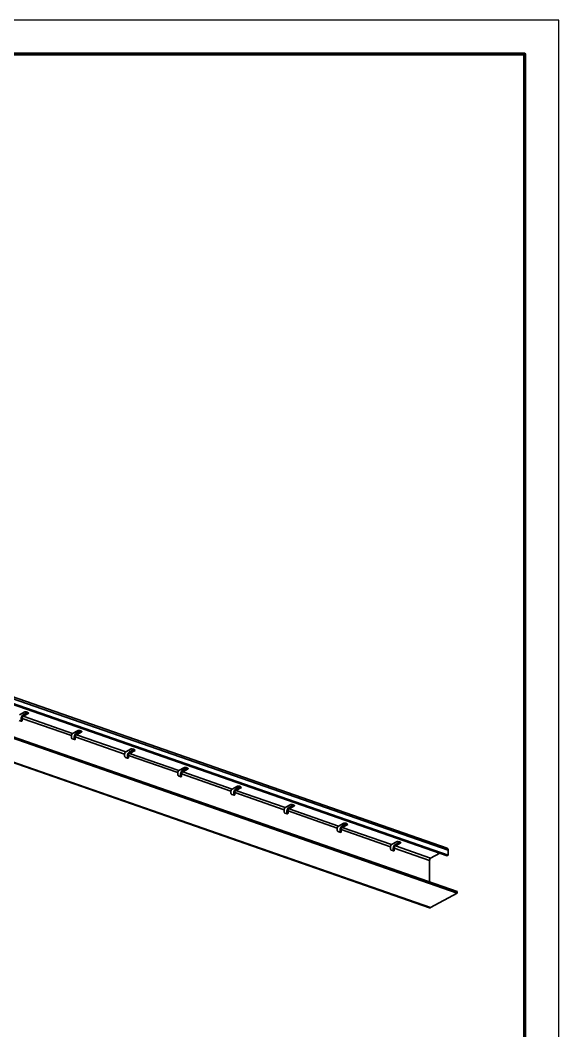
# Model space of a CAD drawing. Header units: millimetres. Extents: x 0 to 420, y 0 to 297.
# Drawn here: x 340.9 to 420, y 148.5 to 297 of the extents above; entities that cross this region are included whole.
import ezdxf

# ---------------------------------------------------------------- set-up
doc = ezdxf.new("R2010")
doc.units = ezdxf.units.MM

msp = doc.modelspace()

# ---------------------------------------------------------------- linework, layer by layer
at = {"color": 1, "lineweight": 35}
for p, q in [((267.72, 221.58), (403.59, 174.22)), ((403.6, 175.33), (267.73, 222.69)), ((267.87, 222.39), (403.74, 175.02)), ((267.87, 221.67), (403.74, 174.3)), ((269.22, 216.33), (405.09, 168.96)), ((405.09, 168.74), (269.22, 216.1)), ((401.02, 166.59), (265.15, 213.95)), ((265.31, 213.97), (401.18, 166.61)), ((341.59, 195.36), (340.78, 194.91)), ((341.08, 194.6), (341.05, 194.51)), ((341.12, 194.69), (341.08, 194.6)), ((341.16, 194.77), (341.12, 194.69)), ((341.22, 194.84), (341.16, 194.77)), ((341.19, 194.5), (341.23, 194.59)), ((341.28, 194.9), (341.22, 194.84)), ((341.23, 194.59), (341.28, 194.67)), ((341.34, 194.94), (341.28, 194.9)), ((341.28, 194.67), (341.34, 194.72)), ((341.99, 195.3), (341.34, 194.94)), ((341.34, 194.72), (342.15, 195.16)), ((348.58, 192.19), (341.34, 194.72)), ((341.69, 195.36), (341.59, 195.36)), ((341.79, 195.35), (341.69, 195.36)), ((341.88, 195.33), (341.79, 195.35)), ((341.96, 195.31), (341.88, 195.33)), ((342.03, 195.28), (341.96, 195.31)), ((342.09, 195.24), (342.03, 195.28)), ((342.13, 195.2), (342.09, 195.24)), ((342.15, 195.16), (342.13, 195.2)), ((340.74, 194.11), (341.06, 194)), ((341.05, 194.51), (341.03, 194.41)), ((341.03, 194.41), (341.03, 194.32)), ((341.03, 194.32), (341.03, 194.01)), ((341.03, 194.01), (341.18, 194.09)), ((341.1, 193.99), (341.06, 194)), ((341.14, 194), (341.1, 193.99)), ((341.17, 194.04), (341.14, 194)), ((341.18, 194.09), (341.17, 194.04)), ((341.18, 194.41), (341.19, 194.5)), ((341.18, 194.09), (341.18, 194.41)), ((348.43, 191.88), (341.18, 194.41)), ((348.44, 191.97), (348.43, 191.88)), ((348.43, 191.88), (348.43, 191.57)), ((348.44, 191.51), (348.43, 191.57)), ((348.47, 192.06), (348.44, 191.97)), ((348.52, 192.14), (348.47, 192.06)), ((348.58, 192.19), (348.52, 192.14)), ((349.4, 192.63), (348.58, 192.19)), ((348.84, 191.69), (348.83, 191.6)), ((348.83, 191.6), (348.83, 191.29)), ((348.86, 191.78), (348.84, 191.69)), ((348.89, 191.88), (348.86, 191.78)), ((348.93, 191.97), (348.89, 191.88)), ((348.97, 192.05), (348.93, 191.97)), ((349.03, 192.12), (348.97, 192.05)), ((348.99, 191.68), (349, 191.78)), ((348.99, 191.37), (348.99, 191.68)), ((356.24, 189.16), (348.99, 191.68)), ((349, 191.78), (349.04, 191.87)), ((349.09, 192.18), (349.03, 192.12)), ((349.04, 191.87), (349.09, 191.95)), ((349.15, 192.22), (349.09, 192.18)), ((349.09, 191.95), (349.15, 191.99)), ((349.8, 192.57), (349.15, 192.22)), ((349.15, 191.99), (349.96, 192.44)), ((356.39, 189.47), (349.15, 191.99)), ((349.5, 192.63), (349.4, 192.63)), ((349.59, 192.63), (349.5, 192.63)), ((349.69, 192.61), (349.59, 192.63)), ((349.77, 192.59), (349.69, 192.61)), ((349.84, 192.56), (349.77, 192.59)), ((349.9, 192.52), (349.84, 192.56)), ((349.94, 192.48), (349.9, 192.52)), ((349.96, 192.44), (349.94, 192.48)), ((348.46, 191.46), (348.44, 191.51)), ((348.5, 191.42), (348.46, 191.46)), ((348.55, 191.39), (348.5, 191.42)), ((348.55, 191.39), (348.87, 191.28)), ((348.84, 191.29), (348.99, 191.37)), ((348.91, 191.27), (348.87, 191.28)), ((348.94, 191.28), (348.91, 191.27)), ((348.98, 191.31), (348.94, 191.28)), ((348.99, 191.37), (348.98, 191.31)), ((356.25, 189.25), (356.24, 189.16)), ((356.24, 189.16), (356.24, 188.84)), ((356.25, 188.79), (356.24, 188.84)), ((356.28, 189.34), (356.25, 189.25)), ((356.27, 188.74), (356.25, 188.79)), ((356.31, 188.69), (356.27, 188.74)), ((356.33, 189.42), (356.28, 189.34)), ((356.35, 188.67), (356.31, 188.69)), ((356.39, 189.47), (356.33, 189.42)), ((356.35, 188.67), (356.68, 188.55)), ((357.2, 189.91), (356.39, 189.47)), ((356.65, 188.97), (356.64, 188.88)), ((356.64, 188.88), (356.64, 188.57)), ((356.67, 189.06), (356.65, 188.97)), ((356.65, 188.57), (356.8, 188.65)), ((356.7, 189.16), (356.67, 189.06)), ((356.73, 189.25), (356.7, 189.16)), ((356.78, 189.33), (356.73, 189.25)), ((356.84, 189.4), (356.78, 189.33)), ((356.8, 188.65), (356.79, 188.59)), ((356.8, 188.96), (356.81, 189.06)), ((356.8, 188.65), (356.8, 188.96)), ((364.05, 186.44), (356.8, 188.96)), ((356.81, 189.06), (356.84, 189.15)), ((356.89, 189.46), (356.84, 189.4)), ((356.84, 189.15), (356.9, 189.22)), ((356.96, 189.5), (356.89, 189.46)), ((356.9, 189.22), (356.96, 189.27)), ((357.61, 189.85), (356.96, 189.5)), ((356.96, 189.27), (357.77, 189.71)), ((364.2, 186.75), (356.96, 189.27)), ((357.3, 189.91), (357.2, 189.91)), ((357.4, 189.9), (357.3, 189.91)), ((357.5, 189.89), (357.4, 189.9)), ((357.58, 189.86), (357.5, 189.89)), ((357.65, 189.83), (357.58, 189.86)), ((357.71, 189.8), (357.65, 189.83)), ((357.75, 189.76), (357.71, 189.8)), ((357.77, 189.71), (357.75, 189.76)), ((356.72, 188.55), (356.68, 188.55)), ((356.75, 188.56), (356.72, 188.55)), ((356.79, 188.59), (356.75, 188.56)), ((365.01, 187.19), (364.2, 186.75)), ((365.42, 187.13), (364.76, 186.78)), ((365.11, 187.19), (365.01, 187.19)), ((365.21, 187.18), (365.11, 187.19)), ((365.3, 187.17), (365.21, 187.18)), ((365.39, 187.14), (365.3, 187.17)), ((365.46, 187.11), (365.39, 187.14)), ((365.52, 187.08), (365.46, 187.11)), ((364.06, 186.53), (364.05, 186.44)), ((364.05, 186.44), (364.05, 186.12)), ((364.05, 186.07), (364.05, 186.12)), ((364.08, 186.01), (364.05, 186.07)), ((364.09, 186.62), (364.06, 186.53)), ((364.12, 185.97), (364.08, 186.01)), ((364.14, 186.7), (364.09, 186.62)), ((364.16, 185.95), (364.12, 185.97)), ((364.2, 186.75), (364.14, 186.7)), ((364.16, 185.95), (364.49, 185.83)), ((364.46, 186.25), (364.45, 186.16)), ((364.45, 186.16), (364.45, 185.84)), ((364.48, 186.34), (364.46, 186.25)), ((364.46, 185.84), (364.61, 185.93)), ((364.5, 186.43), (364.48, 186.34)), ((364.53, 185.83), (364.49, 185.83)), ((364.54, 186.52), (364.5, 186.43)), ((364.56, 185.83), (364.53, 185.83)), ((364.59, 186.61), (364.54, 186.52)), ((364.6, 185.87), (364.56, 185.83)), ((364.64, 186.68), (364.59, 186.61)), ((364.61, 185.93), (364.6, 185.87)), ((364.61, 186.24), (364.62, 186.33)), ((364.61, 185.93), (364.61, 186.24)), ((371.85, 183.71), (364.61, 186.24)), ((364.62, 186.33), (364.65, 186.42)), ((364.7, 186.73), (364.64, 186.68)), ((364.65, 186.42), (364.7, 186.5)), ((364.76, 186.78), (364.7, 186.73)), ((364.7, 186.5), (364.76, 186.55)), ((364.76, 186.55), (365.58, 186.99)), ((372.01, 184.02), (364.76, 186.55)), ((365.56, 187.04), (365.52, 187.08)), ((365.58, 186.99), (365.56, 187.04)), ((372.82, 184.47), (372.01, 184.02)), ((373.22, 184.41), (372.57, 184.05)), ((372.57, 183.83), (373.38, 184.27)), ((372.92, 184.47), (372.82, 184.47)), ((373.02, 184.46), (372.92, 184.47)), ((373.11, 184.44), (373.02, 184.46)), ((373.2, 184.42), (373.11, 184.44)), ((373.27, 184.39), (373.2, 184.42)), ((373.32, 184.35), (373.27, 184.39)), ((373.36, 184.31), (373.32, 184.35)), ((373.38, 184.27), (373.36, 184.31)), ((371.87, 183.81), (371.85, 183.71)), ((371.85, 183.71), (371.85, 183.4)), ((371.86, 183.34), (371.85, 183.4)), ((371.89, 183.29), (371.86, 183.34)), ((371.9, 183.9), (371.87, 183.81)), ((371.93, 183.25), (371.89, 183.29)), ((371.95, 183.97), (371.9, 183.9)), ((371.97, 183.22), (371.93, 183.25)), ((372.01, 184.02), (371.95, 183.97)), ((371.97, 183.22), (372.3, 183.11)), ((372.27, 183.52), (372.26, 183.43)), ((372.26, 183.43), (372.26, 183.12)), ((372.28, 183.62), (372.27, 183.52)), ((372.27, 183.12), (372.42, 183.2)), ((372.31, 183.71), (372.28, 183.62)), ((372.34, 183.1), (372.3, 183.11)), ((372.35, 183.8), (372.31, 183.71)), ((372.37, 183.11), (372.34, 183.1)), ((372.4, 183.88), (372.35, 183.8)), ((372.4, 183.15), (372.37, 183.11)), ((372.45, 183.95), (372.4, 183.88)), ((372.42, 183.2), (372.4, 183.15)), ((372.42, 183.52), (372.43, 183.61)), ((372.42, 183.2), (372.42, 183.52)), ((379.66, 180.99), (372.42, 183.52)), ((372.43, 183.61), (372.46, 183.7)), ((372.51, 184.01), (372.45, 183.95)), ((372.46, 183.7), (372.51, 183.78)), ((372.57, 184.05), (372.51, 184.01)), ((372.51, 183.78), (372.57, 183.83)), ((379.82, 181.3), (372.57, 183.83)), ((379.71, 181.18), (379.67, 181.08)), ((379.76, 181.25), (379.71, 181.18)), ((379.82, 181.3), (379.76, 181.25)), ((380.63, 181.74), (379.82, 181.3)), ((380.26, 181.23), (380.21, 181.16)), ((380.32, 181.29), (380.26, 181.23)), ((380.38, 181.33), (380.32, 181.29)), ((381.03, 181.69), (380.38, 181.33)), ((380.38, 181.11), (381.19, 181.55)), ((380.73, 181.74), (380.63, 181.74)), ((380.83, 181.74), (380.73, 181.74)), ((380.92, 181.72), (380.83, 181.74)), ((381.01, 181.7), (380.92, 181.72)), ((381.08, 181.67), (381.01, 181.7)), ((381.13, 181.63), (381.08, 181.67)), ((381.17, 181.59), (381.13, 181.63)), ((381.19, 181.55), (381.17, 181.59)), ((379.67, 181.08), (379.66, 180.99)), ((379.66, 180.99), (379.66, 180.68)), ((379.67, 180.62), (379.66, 180.68)), ((379.7, 180.57), (379.67, 180.62)), ((379.74, 180.53), (379.7, 180.57)), ((379.78, 180.5), (379.74, 180.53)), ((379.78, 180.5), (380.11, 180.39)), ((380.09, 180.9), (380.07, 180.8)), ((380.07, 180.8), (380.07, 180.71)), ((380.07, 180.71), (380.07, 180.4)), ((380.07, 180.4), (380.23, 180.48)), ((380.12, 180.99), (380.09, 180.9)), ((380.15, 180.38), (380.11, 180.39)), ((380.16, 181.08), (380.12, 180.99)), ((380.18, 180.39), (380.15, 180.38)), ((380.21, 181.16), (380.16, 181.08)), ((380.21, 180.43), (380.18, 180.39)), ((380.23, 180.48), (380.21, 180.43)), ((380.23, 180.8), (380.24, 180.89)), ((380.23, 180.48), (380.23, 180.8)), ((387.47, 178.27), (380.23, 180.8)), ((380.24, 180.89), (380.27, 180.98)), ((380.27, 180.98), (380.32, 181.06)), ((380.32, 181.06), (380.38, 181.11)), ((387.63, 178.58), (380.38, 181.11)), ((387.48, 178.36), (387.47, 178.27)), ((387.47, 178.27), (387.47, 177.95)), ((387.52, 178.45), (387.48, 178.36)), ((387.57, 178.53), (387.52, 178.45)), ((387.63, 178.58), (387.57, 178.53)), ((388.44, 179.02), (387.63, 178.58)), ((387.93, 178.27), (387.9, 178.17)), ((387.97, 178.36), (387.93, 178.27)), ((388.02, 178.44), (387.97, 178.36)), ((388.07, 178.51), (388.02, 178.44)), ((388.05, 178.17), (388.08, 178.26)), ((388.13, 178.57), (388.07, 178.51)), ((388.08, 178.26), (388.13, 178.33)), ((388.19, 178.61), (388.13, 178.57)), ((388.13, 178.33), (388.19, 178.38)), ((388.84, 178.96), (388.19, 178.61)), ((388.19, 178.38), (389, 178.83)), ((395.44, 175.86), (388.19, 178.38)), ((388.54, 179.02), (388.44, 179.02)), ((388.64, 179.01), (388.54, 179.02)), ((388.73, 179), (388.64, 179.01)), ((388.81, 178.97), (388.73, 179)), ((388.89, 178.94), (388.81, 178.97)), ((388.94, 178.91), (388.89, 178.94)), ((388.98, 178.87), (388.94, 178.91)), ((389, 178.83), (388.98, 178.87)), ((387.48, 177.9), (387.47, 177.95)), ((387.51, 177.85), (387.48, 177.9)), ((387.54, 177.8), (387.51, 177.85)), ((387.59, 177.78), (387.54, 177.8)), ((387.59, 177.78), (387.92, 177.66)), ((387.9, 178.17), (387.88, 178.08)), ((387.88, 178.08), (387.88, 177.99)), ((387.88, 177.99), (387.88, 177.68)), ((387.88, 177.68), (388.03, 177.76)), ((387.95, 177.66), (387.92, 177.66)), ((387.99, 177.67), (387.95, 177.66)), ((388.02, 177.7), (387.99, 177.67)), ((388.03, 177.76), (388.02, 177.7)), ((388.03, 178.07), (388.05, 178.17)), ((388.03, 177.76), (388.03, 178.07)), ((395.28, 175.55), (388.03, 178.07)), ((395.29, 175.64), (395.28, 175.55)), ((395.28, 175.55), (395.28, 175.23)), ((395.29, 175.18), (395.28, 175.23)), ((395.33, 175.73), (395.29, 175.64)), ((395.38, 175.81), (395.33, 175.73)), ((395.44, 175.86), (395.38, 175.81)), ((396.25, 176.3), (395.44, 175.86)), ((395.71, 175.45), (395.69, 175.36)), ((395.69, 175.36), (395.69, 175.27)), ((395.69, 175.27), (395.69, 174.96)), ((395.74, 175.55), (395.71, 175.45)), ((395.78, 175.63), (395.74, 175.55)), ((395.83, 175.72), (395.78, 175.63)), ((395.88, 175.79), (395.83, 175.72)), ((395.84, 175.35), (395.85, 175.44)), ((395.84, 175.04), (395.84, 175.35)), ((401.03, 173.54), (395.84, 175.35)), ((395.85, 175.44), (395.89, 175.54)), ((395.94, 175.84), (395.88, 175.79)), ((395.89, 175.54), (395.94, 175.61)), ((396, 175.89), (395.94, 175.84)), ((395.94, 175.61), (396, 175.66)), ((396.65, 176.24), (396, 175.89)), ((396, 175.66), (396.81, 176.1)), ((401.18, 173.85), (396, 175.66)), ((396.35, 176.3), (396.25, 176.3)), ((396.45, 176.29), (396.35, 176.3)), ((396.54, 176.28), (396.45, 176.29)), ((396.62, 176.25), (396.54, 176.28)), ((396.69, 176.22), (396.62, 176.25)), ((396.75, 176.19), (396.69, 176.22)), ((396.79, 176.15), (396.75, 176.19)), ((396.81, 176.1), (396.79, 176.15)), ((403.66, 175.29), (403.6, 175.33)), ((403.71, 175.22), (403.66, 175.29)), ((395.31, 175.13), (395.29, 175.18)), ((395.35, 175.08), (395.31, 175.13)), ((395.4, 175.06), (395.35, 175.08)), ((395.4, 175.06), (395.73, 174.94)), ((395.69, 174.95), (395.84, 175.04)), ((395.76, 174.94), (395.73, 174.94)), ((395.8, 174.95), (395.76, 174.94)), ((395.83, 174.98), (395.8, 174.95)), ((395.84, 175.04), (395.83, 174.98)), ((401.07, 173.73), (401.12, 173.8)), ((401.12, 173.8), (401.18, 173.85)), ((401.18, 173.85), (402.53, 174.59)), ((403.59, 174.22), (403.74, 174.3)), ((403.73, 175.13), (403.71, 175.22)), ((403.74, 175.02), (403.73, 175.13)), ((403.74, 174.3), (403.74, 175.02)), ((401.03, 173.54), (401.04, 173.64)), ((401.03, 170.38), (401.03, 173.54)), ((401.04, 173.64), (401.07, 173.73)), ((401.18, 166.61), (405.09, 168.74)), ((405.09, 168.96), (405.09, 168.74)), ((401.02, 166.59), (401.06, 166.58)), ((401.06, 166.58), (401.1, 166.58)), ((401.1, 166.58), (401.14, 166.59)), ((401.14, 166.59), (401.18, 166.61))]:
    msp.add_line(p, q, dxfattribs=at)
at = {"color": 7, "lineweight": 25}
msp.add_lwpolyline([(0, 0), (420, 0), (420, 297), (0, 297)], close=True, dxfattribs=at)
at = {"color": 7, "lineweight": 70}
msp.add_lwpolyline([(20, 5), (415, 5), (415, 292), (20, 292)], close=True, dxfattribs=at)

doc.saveas('drawing.dxf')
